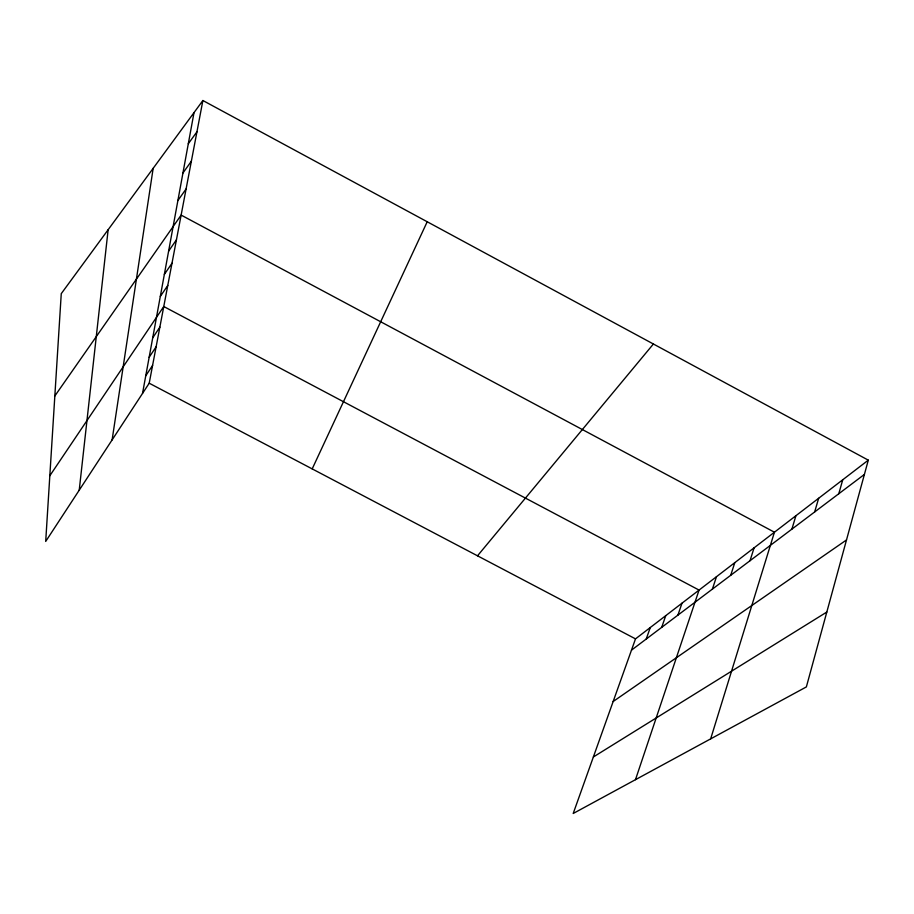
<?xml version="1.0" encoding="UTF-8"?>
<svg xmlns="http://www.w3.org/2000/svg" width="914" height="914" viewBox="0 0 914 914"><rect width="100%" height="100%" fill="white"/><g stroke="black" fill="none" stroke-linecap="round" stroke-linejoin="round"><path stroke-width="1.37" d="M79.232 490.167L108.138 229.734M112.114 439.908L153.164 168.325M142.527 393.42L194.008 112.628M202.885 100.517L61.261 293.657L45.7 541.431L149.21 383.206L202.885 100.517L868.3 460.153L806.365 686.917L573.204 813.483L635.504 638.875L868.3 460.153M838.778 493.754L842.742 479.781M814.648 511.954L818.658 498.267M791.89 529.137L795.923 515.713M710.658 738.866L774.432 532.211L181.132 215.098L54.829 395.991M750.017 560.728L754.084 547.84M730.709 575.294L734.799 562.647M712.394 589.119L716.473 576.711M635.481 779.676L699.061 590.078L163.766 306.521L49.824 475.76M677.914 615.122L681.993 603.183M661.69 627.37L665.746 615.659M646.221 639.046L650.277 627.541M312.2 468.893L427.215 221.759M145.76 375.791L152.592 365.417M149.153 357.283L156.134 346.76M152.718 337.837L159.859 327.143M160.304 296.444L167.776 285.442M164.349 274.406L171.992 263.243M168.61 251.144L176.436 239.822M177.876 200.577L186.102 188.935M182.937 173.02L191.357 161.218M188.295 143.749L196.944 131.799M477.519 555.803L653.396 344.007M631.483 650.162L864.404 474.423M613.157 701.518L846.501 539.957M593.357 756.986L826.816 612.049M149.21 383.206L635.504 638.875"/></g></svg>
